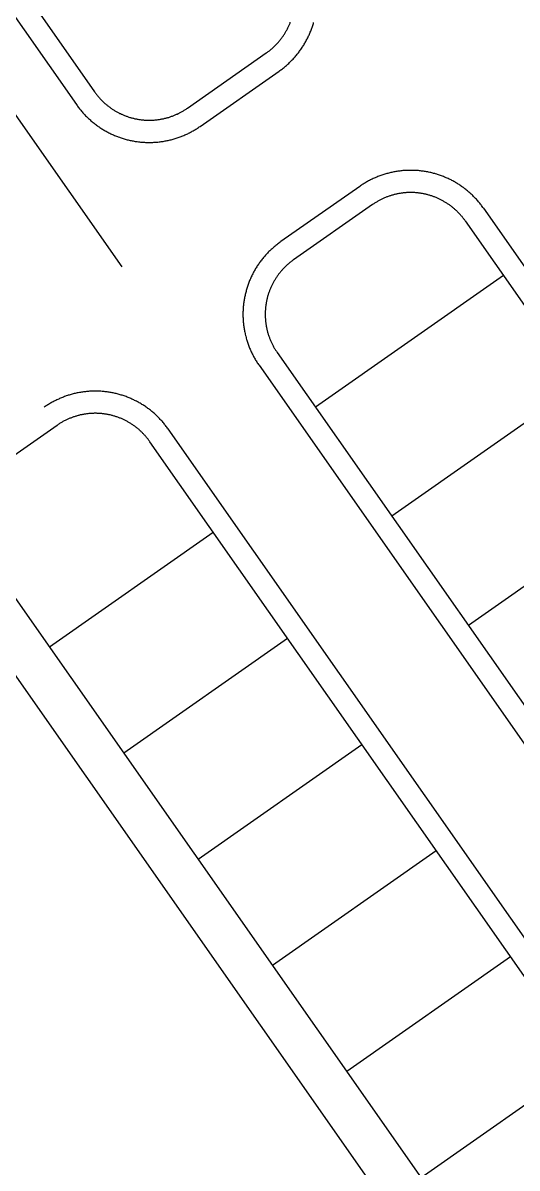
# Model space of a CAD drawing. Header units: metres. Extents: x 680594 to 684853, y 828874 to 830078.
# Drawn here: x 681113 to 681179.8, y 828956.2 to 829111 of the extents above; entities that cross this region are included whole.
import ezdxf

# ---------------------------------------------------------------- set-up
doc = ezdxf.new("R2010")
doc.units = ezdxf.units.M
doc.layers.add('PLOT_LINES', color=7, linetype='Continuous')

msp = doc.modelspace()

# ---------------------------------------------------------------- linework, layer by layer
at = {"layer": 'PLOT_LINES'}
for points in [[(681126.45, 829078), (680658.63, 829746.12)], [(681085.12, 829155.35), (681122.72, 829101.64)], [(681095.03, 829135.96), (681120.26, 829099.92)], [(681145.91, 829106.89), (681145.99, 829106.95), (681146.08, 829107.01), (681146.16, 829107.07), (681146.24, 829107.13), (681146.33, 829107.2), (681146.41, 829107.26), (681146.49, 829107.33), (681146.57, 829107.4), (681146.65, 829107.47), (681146.73, 829107.53), (681146.8, 829107.6), (681146.88, 829107.68), (681146.96, 829107.75), (681147.03, 829107.82), (681147.11, 829107.89), (681147.18, 829107.97), (681147.25, 829108.04), (681147.33, 829108.12), (681147.4, 829108.2), (681147.47, 829108.27), (681147.54, 829108.35), (681147.6, 829108.43), (681147.67, 829108.51), (681147.74, 829108.59), (681147.8, 829108.68), (681147.87, 829108.76), (681147.93, 829108.84), (681147.99, 829108.93), (681148.06, 829109.01), (681148.12, 829109.1), (681148.18, 829109.18), (681148.23, 829109.27), (681148.29, 829109.36), (681148.35, 829109.44), (681148.4, 829109.53), (681148.46, 829109.62), (681148.51, 829109.71), (681148.56, 829109.8), (681148.61, 829109.89), (681148.67, 829109.99), (681148.71, 829110.08), (681148.76, 829110.17), (681148.81, 829110.27), (681148.86, 829110.36), (681148.9, 829110.45), (681148.94, 829110.55), (681148.99, 829110.64), (681149.03, 829110.74), (681149.07, 829110.84), (681149.11, 829110.93), (681149.15, 829111.03)], [(681147.63, 829104.43), (681147.74, 829104.51), (681147.85, 829104.59), (681147.97, 829104.67), (681148.08, 829104.76), (681148.19, 829104.84), (681148.3, 829104.93), (681148.4, 829105.02), (681148.51, 829105.11), (681148.62, 829105.2), (681148.72, 829105.29), (681148.82, 829105.39), (681148.93, 829105.48), (681149.03, 829105.58), (681149.13, 829105.67), (681149.23, 829105.77), (681149.33, 829105.87), (681149.42, 829105.97), (681149.52, 829106.07), (681149.61, 829106.18), (681149.71, 829106.28), (681149.8, 829106.38), (681149.89, 829106.49), (681149.98, 829106.6), (681150.07, 829106.71), (681150.16, 829106.81), (681150.24, 829106.92), (681150.33, 829107.04), (681150.41, 829107.15), (681150.49, 829107.26), (681150.57, 829107.37), (681150.65, 829107.49), (681150.73, 829107.61), (681150.81, 829107.72), (681150.88, 829107.84), (681150.96, 829107.96), (681151.03, 829108.08), (681151.1, 829108.2), (681151.17, 829108.32), (681151.24, 829108.44), (681151.31, 829108.56), (681151.37, 829108.69), (681151.44, 829108.81), (681151.5, 829108.93), (681151.56, 829109.06), (681151.62, 829109.19), (681151.68, 829109.31), (681151.73, 829109.44), (681151.79, 829109.57), (681151.84, 829109.7), (681151.9, 829109.83), (681151.95, 829109.96), (681152, 829110.09), (681152.04, 829110.22), (681152.09, 829110.35), (681152.13, 829110.48), (681152.18, 829110.62), (681152.22, 829110.75), (681152.26, 829110.88), (681152.3, 829111.02)], [(681135.26, 829099.43), (681145.91, 829106.89)], [(681136.98, 829096.97), (681147.63, 829104.43)], [(681122.72, 829101.64), (681122.78, 829101.55), (681122.84, 829101.47), (681122.91, 829101.38), (681122.97, 829101.3), (681123.03, 829101.22), (681123.1, 829101.14), (681123.17, 829101.06), (681123.23, 829100.98), (681123.3, 829100.9), (681123.37, 829100.82), (681123.44, 829100.74), (681123.51, 829100.66), (681123.58, 829100.59), (681123.66, 829100.51), (681123.73, 829100.44), (681123.8, 829100.36), (681123.88, 829100.29), (681123.96, 829100.22), (681124.03, 829100.15), (681124.11, 829100.08), (681124.19, 829100.01), (681124.27, 829099.94), (681124.35, 829099.87), (681124.43, 829099.81), (681124.51, 829099.74), (681124.59, 829099.68), (681124.68, 829099.61), (681124.76, 829099.55), (681124.85, 829099.49), (681124.93, 829099.43), (681125.02, 829099.37), (681125.11, 829099.31), (681125.19, 829099.25), (681125.28, 829099.2), (681125.37, 829099.14), (681125.46, 829099.09), (681125.55, 829099.03), (681125.64, 829098.98), (681125.73, 829098.93), (681125.82, 829098.88), (681125.92, 829098.83), (681126.01, 829098.78), (681126.1, 829098.73), (681126.2, 829098.69), (681126.29, 829098.64), (681126.39, 829098.6), (681126.48, 829098.56), (681126.58, 829098.52), (681126.67, 829098.48), (681126.77, 829098.44), (681126.87, 829098.4), (681126.97, 829098.36), (681127.07, 829098.33), (681127.16, 829098.29), (681127.26, 829098.26), (681127.36, 829098.23), (681127.46, 829098.19), (681127.56, 829098.16), (681127.66, 829098.14), (681127.77, 829098.11), (681127.87, 829098.08), (681127.97, 829098.06), (681128.07, 829098.03), (681128.17, 829098.01), (681128.27, 829097.99), (681128.38, 829097.97), (681128.48, 829097.95), (681128.58, 829097.93), (681128.69, 829097.91), (681128.79, 829097.9), (681128.89, 829097.88), (681129, 829097.87), (681129.1, 829097.86), (681129.21, 829097.84), (681129.31, 829097.84), (681129.41, 829097.83), (681129.52, 829097.82), (681129.62, 829097.81), (681129.73, 829097.81), (681129.83, 829097.8), (681129.94, 829097.8), (681130.04, 829097.8), (681130.15, 829097.8), (681130.25, 829097.8), (681130.36, 829097.8), (681130.46, 829097.81), (681130.57, 829097.81), (681130.67, 829097.82), (681130.77, 829097.83), (681130.88, 829097.84), (681130.98, 829097.84), (681131.09, 829097.86), (681131.19, 829097.87), (681131.3, 829097.88), (681131.4, 829097.9), (681131.5, 829097.91), (681131.61, 829097.93), (681131.71, 829097.95), (681131.81, 829097.97), (681131.91, 829097.99), (681132.02, 829098.01), (681132.12, 829098.03), (681132.22, 829098.06), (681132.32, 829098.08), (681132.42, 829098.11), (681132.52, 829098.14), (681132.63, 829098.16), (681132.73, 829098.19), (681132.83, 829098.23), (681132.93, 829098.26), (681133.02, 829098.29), (681133.12, 829098.33), (681133.22, 829098.36), (681133.32, 829098.4), (681133.42, 829098.44), (681133.51, 829098.48), (681133.61, 829098.52), (681133.71, 829098.56), (681133.8, 829098.6), (681133.9, 829098.64), (681133.99, 829098.69), (681134.09, 829098.73), (681134.18, 829098.78), (681134.27, 829098.83), (681134.37, 829098.88), (681134.46, 829098.93), (681134.55, 829098.98), (681134.64, 829099.03), (681134.73, 829099.09), (681134.82, 829099.14), (681134.91, 829099.2), (681135, 829099.25), (681135.08, 829099.31), (681135.17, 829099.37), (681135.26, 829099.43)], [(681120.26, 829099.92), (681120.35, 829099.8), (681120.43, 829099.69), (681120.51, 829099.58), (681120.6, 829099.47), (681120.68, 829099.36), (681120.77, 829099.25), (681120.86, 829099.14), (681120.95, 829099.03), (681121.04, 829098.93), (681121.13, 829098.82), (681121.22, 829098.72), (681121.32, 829098.62), (681121.41, 829098.52), (681121.51, 829098.41), (681121.61, 829098.32), (681121.71, 829098.22), (681121.81, 829098.12), (681121.91, 829098.02), (681122.01, 829097.93), (681122.12, 829097.84), (681122.22, 829097.74), (681122.33, 829097.65), (681122.43, 829097.56), (681122.54, 829097.48), (681122.65, 829097.39), (681122.76, 829097.3), (681122.87, 829097.22), (681122.98, 829097.13), (681123.1, 829097.05), (681123.21, 829096.97), (681123.33, 829096.89), (681123.44, 829096.81), (681123.56, 829096.74), (681123.68, 829096.66), (681123.79, 829096.59), (681123.91, 829096.51), (681124.03, 829096.44), (681124.15, 829096.37), (681124.28, 829096.31), (681124.4, 829096.24), (681124.52, 829096.17), (681124.65, 829096.11), (681124.77, 829096.05), (681124.9, 829095.98), (681125.02, 829095.93), (681125.15, 829095.87), (681125.28, 829095.81), (681125.41, 829095.75), (681125.53, 829095.7), (681125.66, 829095.65), (681125.79, 829095.6), (681125.92, 829095.55), (681126.06, 829095.5), (681126.19, 829095.45), (681126.32, 829095.41), (681126.45, 829095.37), (681126.59, 829095.33), (681126.72, 829095.29), (681126.85, 829095.25), (681126.99, 829095.21), (681127.12, 829095.17), (681127.26, 829095.14), (681127.4, 829095.11), (681127.53, 829095.08), (681127.67, 829095.05), (681127.8, 829095.02), (681127.94, 829095), (681128.08, 829094.97), (681128.22, 829094.95), (681128.36, 829094.93), (681128.49, 829094.91), (681128.63, 829094.89), (681128.77, 829094.87), (681128.91, 829094.86), (681129.05, 829094.85), (681129.19, 829094.84), (681129.33, 829094.83), (681129.47, 829094.82), (681129.61, 829094.81), (681129.75, 829094.81), (681129.88, 829094.8), (681130.02, 829094.8), (681130.16, 829094.8), (681130.3, 829094.8), (681130.44, 829094.81), (681130.58, 829094.81), (681130.72, 829094.82), (681130.86, 829094.83), (681131, 829094.84), (681131.14, 829094.85), (681131.28, 829094.86), (681131.42, 829094.87), (681131.56, 829094.89), (681131.7, 829094.91), (681131.83, 829094.93), (681131.97, 829094.95), (681132.11, 829094.97), (681132.25, 829095), (681132.38, 829095.02), (681132.52, 829095.05), (681132.66, 829095.08), (681132.79, 829095.11), (681132.93, 829095.14), (681133.07, 829095.17), (681133.2, 829095.21), (681133.33, 829095.25), (681133.47, 829095.29), (681133.6, 829095.33), (681133.74, 829095.37), (681133.87, 829095.41), (681134, 829095.45), (681134.13, 829095.5), (681134.26, 829095.55), (681134.39, 829095.6), (681134.52, 829095.65), (681134.65, 829095.7), (681134.78, 829095.75), (681134.91, 829095.81), (681135.04, 829095.87), (681135.17, 829095.93), (681135.29, 829095.98), (681135.42, 829096.05), (681135.54, 829096.11), (681135.67, 829096.17), (681135.79, 829096.24), (681135.91, 829096.31), (681136.03, 829096.37), (681136.15, 829096.44), (681136.27, 829096.51), (681136.39, 829096.59), (681136.51, 829096.66), (681136.63, 829096.74), (681136.75, 829096.81), (681136.86, 829096.89), (681136.98, 829096.97)], [(681175.24, 829085.92), (681175.16, 829086.03), (681175.07, 829086.14), (681174.99, 829086.26), (681174.91, 829086.37), (681174.82, 829086.48), (681174.73, 829086.59), (681174.64, 829086.69), (681174.55, 829086.8), (681174.46, 829086.91), (681174.37, 829087.01), (681174.28, 829087.12), (681174.18, 829087.22), (681174.09, 829087.32), (681173.99, 829087.42), (681173.89, 829087.52), (681173.79, 829087.62), (681173.69, 829087.71), (681173.59, 829087.81), (681173.49, 829087.9), (681173.38, 829088), (681173.28, 829088.09), (681173.17, 829088.18), (681173.07, 829088.27), (681172.96, 829088.36), (681172.85, 829088.45), (681172.74, 829088.53), (681172.63, 829088.62), (681172.52, 829088.7), (681172.4, 829088.78), (681172.29, 829088.86), (681172.18, 829088.94), (681172.06, 829089.02), (681171.94, 829089.1), (681171.83, 829089.17), (681171.71, 829089.25), (681171.59, 829089.32), (681171.47, 829089.39), (681171.35, 829089.46), (681171.22, 829089.53), (681171.1, 829089.6), (681170.98, 829089.66), (681170.86, 829089.73), (681170.73, 829089.79), (681170.6, 829089.85), (681170.48, 829089.91), (681170.35, 829089.97), (681170.22, 829090.02), (681170.1, 829090.08), (681169.97, 829090.13), (681169.84, 829090.19), (681169.71, 829090.24), (681169.58, 829090.29), (681169.45, 829090.33), (681169.31, 829090.38), (681169.18, 829090.42), (681169.05, 829090.47), (681168.92, 829090.51), (681168.78, 829090.55), (681168.65, 829090.59), (681168.51, 829090.62), (681168.38, 829090.66), (681168.24, 829090.69), (681168.11, 829090.73), (681167.97, 829090.76), (681167.83, 829090.79), (681167.7, 829090.81), (681167.56, 829090.84), (681167.42, 829090.86), (681167.28, 829090.89), (681167.15, 829090.91), (681167.01, 829090.93), (681166.87, 829090.94), (681166.73, 829090.96), (681166.59, 829090.98), (681166.45, 829090.99), (681166.31, 829091), (681166.17, 829091.01), (681166.04, 829091.02), (681165.9, 829091.02), (681165.76, 829091.03), (681165.62, 829091.03), (681165.48, 829091.03), (681165.34, 829091.03), (681165.2, 829091.03), (681165.06, 829091.03), (681164.92, 829091.02), (681164.78, 829091.02), (681164.64, 829091.01), (681164.5, 829091), (681164.36, 829090.99), (681164.22, 829090.98), (681164.08, 829090.96), (681163.94, 829090.94), (681163.81, 829090.93), (681163.67, 829090.91), (681163.53, 829090.89), (681163.39, 829090.86), (681163.25, 829090.84), (681163.12, 829090.81), (681162.98, 829090.79), (681162.84, 829090.76), (681162.71, 829090.73), (681162.57, 829090.69), (681162.44, 829090.66), (681162.3, 829090.62), (681162.17, 829090.59), (681162.03, 829090.55), (681161.9, 829090.51), (681161.77, 829090.47), (681161.63, 829090.42), (681161.5, 829090.38), (681161.37, 829090.33), (681161.24, 829090.29), (681161.11, 829090.24), (681160.98, 829090.19), (681160.85, 829090.13), (681160.72, 829090.08), (681160.59, 829090.02), (681160.46, 829089.97), (681160.34, 829089.91), (681160.21, 829089.85), (681160.08, 829089.79), (681159.96, 829089.73), (681159.84, 829089.66), (681159.71, 829089.6), (681159.59, 829089.53), (681159.47, 829089.46), (681159.35, 829089.39), (681159.23, 829089.32), (681159.11, 829089.25), (681158.99, 829089.17), (681158.87, 829089.1), (681158.75, 829089.02), (681158.64, 829088.94), (681158.52, 829088.86)], [(681158.52, 829088.86), (681147.88, 829081.41)], [(681172.78, 829084.2), (681172.72, 829084.28), (681172.66, 829084.37), (681172.59, 829084.45), (681172.53, 829084.53), (681172.47, 829084.62), (681172.4, 829084.7), (681172.34, 829084.78), (681172.27, 829084.86), (681172.2, 829084.94), (681172.13, 829085.02), (681172.06, 829085.09), (681171.99, 829085.17), (681171.92, 829085.25), (681171.84, 829085.32), (681171.77, 829085.4), (681171.7, 829085.47), (681171.62, 829085.54), (681171.55, 829085.62), (681171.47, 829085.69), (681171.39, 829085.76), (681171.31, 829085.83), (681171.23, 829085.89), (681171.15, 829085.96), (681171.07, 829086.03), (681170.99, 829086.09), (681170.91, 829086.16), (681170.82, 829086.22), (681170.74, 829086.28), (681170.65, 829086.35), (681170.57, 829086.41), (681170.48, 829086.47), (681170.4, 829086.52), (681170.31, 829086.58), (681170.22, 829086.64), (681170.13, 829086.69), (681170.04, 829086.75), (681169.95, 829086.8), (681169.86, 829086.85), (681169.77, 829086.91), (681169.68, 829086.96), (681169.59, 829087), (681169.49, 829087.05), (681169.4, 829087.1), (681169.31, 829087.15), (681169.21, 829087.19), (681169.12, 829087.23), (681169.02, 829087.28), (681168.92, 829087.32), (681168.83, 829087.36), (681168.73, 829087.4), (681168.63, 829087.44), (681168.53, 829087.47), (681168.44, 829087.51), (681168.34, 829087.54), (681168.24, 829087.58), (681168.14, 829087.61), (681168.04, 829087.64), (681167.94, 829087.67), (681167.84, 829087.7), (681167.74, 829087.73), (681167.64, 829087.75), (681167.53, 829087.78), (681167.43, 829087.8), (681167.33, 829087.83), (681167.23, 829087.85), (681167.12, 829087.87), (681167.02, 829087.89), (681166.92, 829087.91), (681166.82, 829087.92), (681166.71, 829087.94), (681166.61, 829087.95), (681166.5, 829087.97), (681166.4, 829087.98), (681166.3, 829087.99), (681166.19, 829088), (681166.09, 829088.01), (681165.98, 829088.02), (681165.88, 829088.02), (681165.77, 829088.03), (681165.67, 829088.03), (681165.56, 829088.03), (681165.46, 829088.03), (681165.35, 829088.03), (681165.25, 829088.03), (681165.15, 829088.03), (681165.04, 829088.03), (681164.94, 829088.02), (681164.83, 829088.02), (681164.73, 829088.01), (681164.62, 829088), (681164.52, 829087.99), (681164.41, 829087.98), (681164.31, 829087.97), (681164.21, 829087.95), (681164.1, 829087.94), (681164, 829087.92), (681163.9, 829087.91), (681163.79, 829087.89), (681163.69, 829087.87), (681163.59, 829087.85), (681163.48, 829087.83), (681163.38, 829087.8), (681163.28, 829087.78), (681163.18, 829087.75), (681163.08, 829087.73), (681162.98, 829087.7), (681162.88, 829087.67), (681162.78, 829087.64), (681162.68, 829087.61), (681162.58, 829087.58), (681162.48, 829087.54), (681162.38, 829087.51), (681162.28, 829087.47), (681162.18, 829087.44), (681162.08, 829087.4), (681161.99, 829087.36), (681161.89, 829087.32), (681161.79, 829087.28), (681161.7, 829087.23), (681161.6, 829087.19), (681161.51, 829087.15), (681161.41, 829087.1), (681161.32, 829087.05), (681161.23, 829087), (681161.14, 829086.96), (681161.04, 829086.91), (681160.95, 829086.85), (681160.86, 829086.8), (681160.77, 829086.75), (681160.68, 829086.69), (681160.59, 829086.64), (681160.51, 829086.58), (681160.42, 829086.52), (681160.33, 829086.47), (681160.24, 829086.41)], [(681160.24, 829086.41), (681149.6, 829078.95)], [(681175.24, 829085.92), (681234.08, 829001.89)], [(681172.78, 829084.2), (681221.15, 829015.11)], [(681147.88, 829081.41), (681147.76, 829081.33), (681147.65, 829081.24), (681147.54, 829081.16), (681147.43, 829081.08), (681147.32, 829080.99), (681147.21, 829080.9), (681147.1, 829080.81), (681146.99, 829080.72), (681146.89, 829080.63), (681146.78, 829080.54), (681146.68, 829080.45), (681146.57, 829080.35), (681146.47, 829080.26), (681146.37, 829080.16), (681146.27, 829080.06), (681146.17, 829079.96), (681146.08, 829079.86), (681145.98, 829079.76), (681145.89, 829079.66), (681145.79, 829079.55), (681145.7, 829079.45), (681145.61, 829079.34), (681145.52, 829079.24), (681145.43, 829079.13), (681145.35, 829079.02), (681145.26, 829078.91), (681145.17, 829078.8), (681145.09, 829078.69), (681145.01, 829078.57), (681144.93, 829078.46), (681144.85, 829078.35), (681144.77, 829078.23), (681144.69, 829078.11), (681144.62, 829078), (681144.54, 829077.88), (681144.47, 829077.76), (681144.4, 829077.64), (681144.33, 829077.52), (681144.26, 829077.4), (681144.2, 829077.27), (681144.13, 829077.15), (681144.07, 829077.03), (681144, 829076.9), (681143.94, 829076.78), (681143.88, 829076.65), (681143.82, 829076.52), (681143.77, 829076.39), (681143.71, 829076.27), (681143.66, 829076.14), (681143.61, 829076.01), (681143.56, 829075.88), (681143.51, 829075.75), (681143.46, 829075.62), (681143.41, 829075.48), (681143.37, 829075.35), (681143.32, 829075.22), (681143.28, 829075.09), (681143.24, 829074.95), (681143.2, 829074.82), (681143.17, 829074.68), (681143.13, 829074.55), (681143.1, 829074.41), (681143.07, 829074.28), (681143.04, 829074.14), (681143.01, 829074), (681142.98, 829073.87), (681142.95, 829073.73), (681142.93, 829073.59), (681142.91, 829073.45), (681142.88, 829073.32), (681142.87, 829073.18), (681142.85, 829073.04), (681142.83, 829072.9), (681142.82, 829072.76), (681142.8, 829072.62), (681142.79, 829072.48), (681142.78, 829072.34), (681142.77, 829072.21), (681142.77, 829072.07), (681142.76, 829071.93), (681142.76, 829071.79), (681142.76, 829071.65), (681142.76, 829071.51), (681142.76, 829071.37), (681142.76, 829071.23), (681142.77, 829071.09), (681142.77, 829070.95), (681142.78, 829070.81), (681142.79, 829070.67), (681142.8, 829070.53), (681142.82, 829070.39), (681142.83, 829070.25), (681142.85, 829070.11), (681142.87, 829069.98), (681142.88, 829069.84), (681142.91, 829069.7), (681142.93, 829069.56), (681142.95, 829069.42), (681142.98, 829069.29), (681143.01, 829069.15), (681143.04, 829069.01), (681143.07, 829068.88), (681143.1, 829068.74), (681143.13, 829068.61), (681143.17, 829068.47), (681143.2, 829068.34), (681143.24, 829068.2), (681143.28, 829068.07), (681143.32, 829067.94), (681143.37, 829067.8), (681143.41, 829067.67), (681143.46, 829067.54), (681143.51, 829067.41), (681143.56, 829067.28), (681143.61, 829067.15), (681143.66, 829067.02), (681143.71, 829066.89), (681143.77, 829066.76), (681143.82, 829066.63), (681143.88, 829066.51), (681143.94, 829066.38), (681144, 829066.25), (681144.07, 829066.13), (681144.13, 829066.01), (681144.2, 829065.88), (681144.26, 829065.76), (681144.33, 829065.64), (681144.4, 829065.52), (681144.47, 829065.4), (681144.54, 829065.28), (681144.62, 829065.16), (681144.69, 829065.04), (681144.77, 829064.93), (681144.85, 829064.81), (681144.93, 829064.69)], [(681149.6, 829078.95), (681149.51, 829078.89), (681149.43, 829078.83), (681149.34, 829078.77), (681149.26, 829078.7), (681149.18, 829078.64), (681149.09, 829078.57), (681149.01, 829078.51), (681148.93, 829078.44), (681148.85, 829078.37), (681148.78, 829078.3), (681148.7, 829078.23), (681148.62, 829078.16), (681148.54, 829078.09), (681148.47, 829078.01), (681148.39, 829077.94), (681148.32, 829077.87), (681148.25, 829077.79), (681148.18, 829077.72), (681148.11, 829077.64), (681148.03, 829077.56), (681147.97, 829077.48), (681147.9, 829077.4), (681147.83, 829077.32), (681147.76, 829077.24), (681147.7, 829077.16), (681147.63, 829077.08), (681147.57, 829076.99), (681147.51, 829076.91), (681147.45, 829076.83), (681147.39, 829076.74), (681147.33, 829076.65), (681147.27, 829076.57), (681147.21, 829076.48), (681147.15, 829076.39), (681147.1, 829076.3), (681147.04, 829076.21), (681146.99, 829076.12), (681146.94, 829076.03), (681146.89, 829075.94), (681146.84, 829075.85), (681146.79, 829075.76), (681146.74, 829075.66), (681146.69, 829075.57), (681146.65, 829075.48), (681146.6, 829075.38), (681146.56, 829075.29), (681146.52, 829075.19), (681146.47, 829075.09), (681146.43, 829075), (681146.39, 829074.9), (681146.36, 829074.8), (681146.32, 829074.7), (681146.28, 829074.61), (681146.25, 829074.51), (681146.22, 829074.41), (681146.18, 829074.31), (681146.15, 829074.21), (681146.12, 829074.11), (681146.09, 829074.01), (681146.06, 829073.91), (681146.04, 829073.81), (681146.01, 829073.7), (681145.99, 829073.6), (681145.97, 829073.5), (681145.94, 829073.4), (681145.92, 829073.29), (681145.9, 829073.19), (681145.89, 829073.09), (681145.87, 829072.99), (681145.85, 829072.88), (681145.84, 829072.78), (681145.83, 829072.67), (681145.81, 829072.57), (681145.8, 829072.47), (681145.79, 829072.36), (681145.78, 829072.26), (681145.78, 829072.15), (681145.77, 829072.05), (681145.77, 829071.94), (681145.76, 829071.84), (681145.76, 829071.73), (681145.76, 829071.63), (681145.76, 829071.53), (681145.76, 829071.42), (681145.76, 829071.32), (681145.77, 829071.21), (681145.77, 829071.11), (681145.78, 829071), (681145.78, 829070.9), (681145.79, 829070.79), (681145.8, 829070.69), (681145.81, 829070.58), (681145.83, 829070.48), (681145.84, 829070.38), (681145.85, 829070.27), (681145.87, 829070.17), (681145.89, 829070.07), (681145.9, 829069.96), (681145.92, 829069.86), (681145.94, 829069.76), (681145.97, 829069.65), (681145.99, 829069.55), (681146.01, 829069.45), (681146.04, 829069.35), (681146.06, 829069.25), (681146.09, 829069.15), (681146.12, 829069.05), (681146.15, 829068.95), (681146.18, 829068.85), (681146.22, 829068.75), (681146.25, 829068.65), (681146.28, 829068.55), (681146.32, 829068.45), (681146.36, 829068.35), (681146.39, 829068.25), (681146.43, 829068.16), (681146.47, 829068.06), (681146.52, 829067.96), (681146.56, 829067.87), (681146.6, 829067.77), (681146.65, 829067.68), (681146.69, 829067.59), (681146.74, 829067.49), (681146.79, 829067.4), (681146.84, 829067.31), (681146.89, 829067.21), (681146.94, 829067.12), (681146.99, 829067.03), (681147.04, 829066.94), (681147.1, 829066.85), (681147.15, 829066.76), (681147.21, 829066.68), (681147.27, 829066.59), (681147.33, 829066.5), (681147.39, 829066.42)], [(681177.94, 829076.82), (681152.55, 829059.04)], [(681147.39, 829066.42), (681196.39, 828996.44)], [(681144.93, 829064.69), (681193.93, 828994.72)], [(681132.64, 829056.09), (681132.56, 829056.2), (681132.48, 829056.32), (681132.39, 829056.43), (681132.31, 829056.54), (681132.22, 829056.65), (681132.14, 829056.76), (681132.05, 829056.87), (681131.96, 829056.97), (681131.87, 829057.08), (681131.78, 829057.19), (681131.68, 829057.29), (681131.59, 829057.39), (681131.49, 829057.49), (681131.39, 829057.59), (681131.3, 829057.69), (681131.2, 829057.79), (681131.1, 829057.89), (681131, 829057.98), (681130.89, 829058.08), (681130.79, 829058.17), (681130.68, 829058.26), (681130.58, 829058.36), (681130.47, 829058.45), (681130.36, 829058.53), (681130.25, 829058.62), (681130.14, 829058.71), (681130.03, 829058.79), (681129.92, 829058.87), (681129.81, 829058.96), (681129.69, 829059.04), (681129.58, 829059.12), (681129.46, 829059.2), (681129.35, 829059.27), (681129.23, 829059.35), (681129.11, 829059.42), (681128.99, 829059.49), (681128.87, 829059.57), (681128.75, 829059.63), (681128.63, 829059.7), (681128.51, 829059.77), (681128.38, 829059.84), (681128.26, 829059.9), (681128.13, 829059.96), (681128.01, 829060.02), (681127.88, 829060.08), (681127.76, 829060.14), (681127.63, 829060.2), (681127.5, 829060.25), (681127.37, 829060.31), (681127.24, 829060.36), (681127.11, 829060.41), (681126.98, 829060.46), (681126.85, 829060.51), (681126.72, 829060.55), (681126.59, 829060.6), (681126.45, 829060.64), (681126.32, 829060.68), (681126.19, 829060.72), (681126.05, 829060.76), (681125.92, 829060.8), (681125.78, 829060.83), (681125.65, 829060.87), (681125.51, 829060.9), (681125.37, 829060.93), (681125.24, 829060.96), (681125.1, 829060.99), (681124.96, 829061.01), (681124.83, 829061.04), (681124.69, 829061.06), (681124.55, 829061.08), (681124.41, 829061.1), (681124.27, 829061.12), (681124.14, 829061.13), (681124, 829061.15), (681123.86, 829061.16), (681123.72, 829061.17), (681123.58, 829061.18), (681123.44, 829061.19), (681123.3, 829061.2), (681123.16, 829061.2), (681123.02, 829061.21), (681122.88, 829061.21), (681122.74, 829061.21), (681122.6, 829061.21), (681122.46, 829061.2), (681122.32, 829061.2), (681122.18, 829061.19), (681122.04, 829061.18), (681121.9, 829061.17), (681121.77, 829061.16), (681121.63, 829061.15), (681121.49, 829061.13), (681121.35, 829061.12), (681121.21, 829061.1), (681121.07, 829061.08), (681120.93, 829061.06), (681120.8, 829061.04), (681120.66, 829061.01), (681120.52, 829060.99), (681120.38, 829060.96), (681120.25, 829060.93), (681120.11, 829060.9), (681119.98, 829060.87), (681119.84, 829060.83), (681119.71, 829060.8), (681119.57, 829060.76), (681119.44, 829060.72), (681119.3, 829060.68), (681119.17, 829060.64), (681119.04, 829060.6), (681118.9, 829060.55), (681118.77, 829060.51), (681118.64, 829060.46), (681118.51, 829060.41), (681118.38, 829060.36), (681118.25, 829060.31), (681118.12, 829060.25), (681117.99, 829060.2), (681117.87, 829060.14), (681117.74, 829060.08), (681117.61, 829060.02), (681117.49, 829059.96), (681117.36, 829059.9), (681117.24, 829059.84), (681117.12, 829059.77), (681116.99, 829059.7), (681116.87, 829059.63), (681116.75, 829059.57), (681116.63, 829059.49), (681116.51, 829059.42), (681116.39, 829059.35), (681116.28, 829059.27), (681116.16, 829059.2), (681116.04, 829059.12), (681115.93, 829059.04)], [(681188.27, 829062.08), (681162.87, 829044.3)], [(681130.18, 829054.37), (681130.12, 829054.46), (681130.06, 829054.54), (681130, 829054.62), (681129.94, 829054.71), (681129.87, 829054.79), (681129.81, 829054.87), (681129.74, 829054.95), (681129.67, 829055.03), (681129.6, 829055.11), (681129.53, 829055.19), (681129.46, 829055.27), (681129.39, 829055.35), (681129.32, 829055.42), (681129.25, 829055.5), (681129.18, 829055.57), (681129.1, 829055.65), (681129.03, 829055.72), (681128.95, 829055.79), (681128.87, 829055.86), (681128.79, 829055.93), (681128.72, 829056), (681128.64, 829056.07), (681128.56, 829056.14), (681128.48, 829056.2), (681128.39, 829056.27), (681128.31, 829056.33), (681128.23, 829056.4), (681128.14, 829056.46), (681128.06, 829056.52), (681127.97, 829056.58), (681127.89, 829056.64), (681127.8, 829056.7), (681127.71, 829056.76), (681127.62, 829056.81), (681127.54, 829056.87), (681127.45, 829056.92), (681127.36, 829056.98), (681127.27, 829057.03), (681127.17, 829057.08), (681127.08, 829057.13), (681126.99, 829057.18), (681126.9, 829057.23), (681126.8, 829057.27), (681126.71, 829057.32), (681126.61, 829057.36), (681126.52, 829057.41), (681126.42, 829057.45), (681126.33, 829057.49), (681126.23, 829057.53), (681126.13, 829057.57), (681126.04, 829057.61), (681125.94, 829057.65), (681125.84, 829057.68), (681125.74, 829057.72), (681125.64, 829057.75), (681125.54, 829057.78), (681125.44, 829057.81), (681125.34, 829057.84), (681125.24, 829057.87), (681125.14, 829057.9), (681125.04, 829057.93), (681124.94, 829057.95), (681124.84, 829057.98), (681124.73, 829058), (681124.63, 829058.02), (681124.53, 829058.04), (681124.43, 829058.06), (681124.32, 829058.08), (681124.22, 829058.1), (681124.12, 829058.11), (681124.01, 829058.13), (681123.91, 829058.14), (681123.8, 829058.15), (681123.7, 829058.16), (681123.6, 829058.17), (681123.49, 829058.18), (681123.39, 829058.19), (681123.28, 829058.2), (681123.18, 829058.2), (681123.07, 829058.2), (681122.97, 829058.21), (681122.86, 829058.21), (681122.76, 829058.21), (681122.65, 829058.21), (681122.55, 829058.2), (681122.44, 829058.2), (681122.34, 829058.2), (681122.24, 829058.19), (681122.13, 829058.18), (681122.03, 829058.17), (681121.92, 829058.16), (681121.82, 829058.15), (681121.71, 829058.14), (681121.61, 829058.13), (681121.51, 829058.11), (681121.4, 829058.1), (681121.3, 829058.08), (681121.2, 829058.06), (681121.09, 829058.04), (681120.99, 829058.02), (681120.89, 829058), (681120.79, 829057.98), (681120.68, 829057.95), (681120.58, 829057.93), (681120.48, 829057.9), (681120.38, 829057.87), (681120.28, 829057.84), (681120.18, 829057.81), (681120.08, 829057.78), (681119.98, 829057.75), (681119.88, 829057.72), (681119.78, 829057.68), (681119.68, 829057.65), (681119.59, 829057.61), (681119.49, 829057.57), (681119.39, 829057.53), (681119.29, 829057.49), (681119.2, 829057.45), (681119.1, 829057.41), (681119.01, 829057.36), (681118.91, 829057.32), (681118.82, 829057.27), (681118.73, 829057.23), (681118.63, 829057.18), (681118.54, 829057.13), (681118.45, 829057.08), (681118.36, 829057.03), (681118.27, 829056.98), (681118.18, 829056.92), (681118.09, 829056.87), (681118, 829056.81), (681117.91, 829056.76), (681117.82, 829056.7), (681117.74, 829056.64), (681117.65, 829056.58)], [(681117.65, 829056.58), (681102.9, 829046.26)], [(681237.09, 828906.92), (681132.64, 829056.09)], [(681234.64, 828905.2), (681130.18, 829054.37)], [(681198.59, 829047.33), (681173.2, 829029.55)], [(681219.24, 828880.12), (681102.9, 829046.26)], [(681216.07, 828874.18), (681097.99, 829042.81)], [(681116.63, 829026.66), (681138.74, 829042.15)], [(681126.66, 829012.32), (681148.78, 829027.81)], [(681136.7, 828997.99), (681158.82, 829013.48)], [(681146.74, 828983.65), (681168.86, 828999.14)], [(681156.78, 828969.32), (681178.89, 828984.81)], [(681166.81, 828954.98), (681188.93, 828970.47)]]:
    msp.add_lwpolyline(points, dxfattribs=at)

doc.saveas('drawing.dxf')
